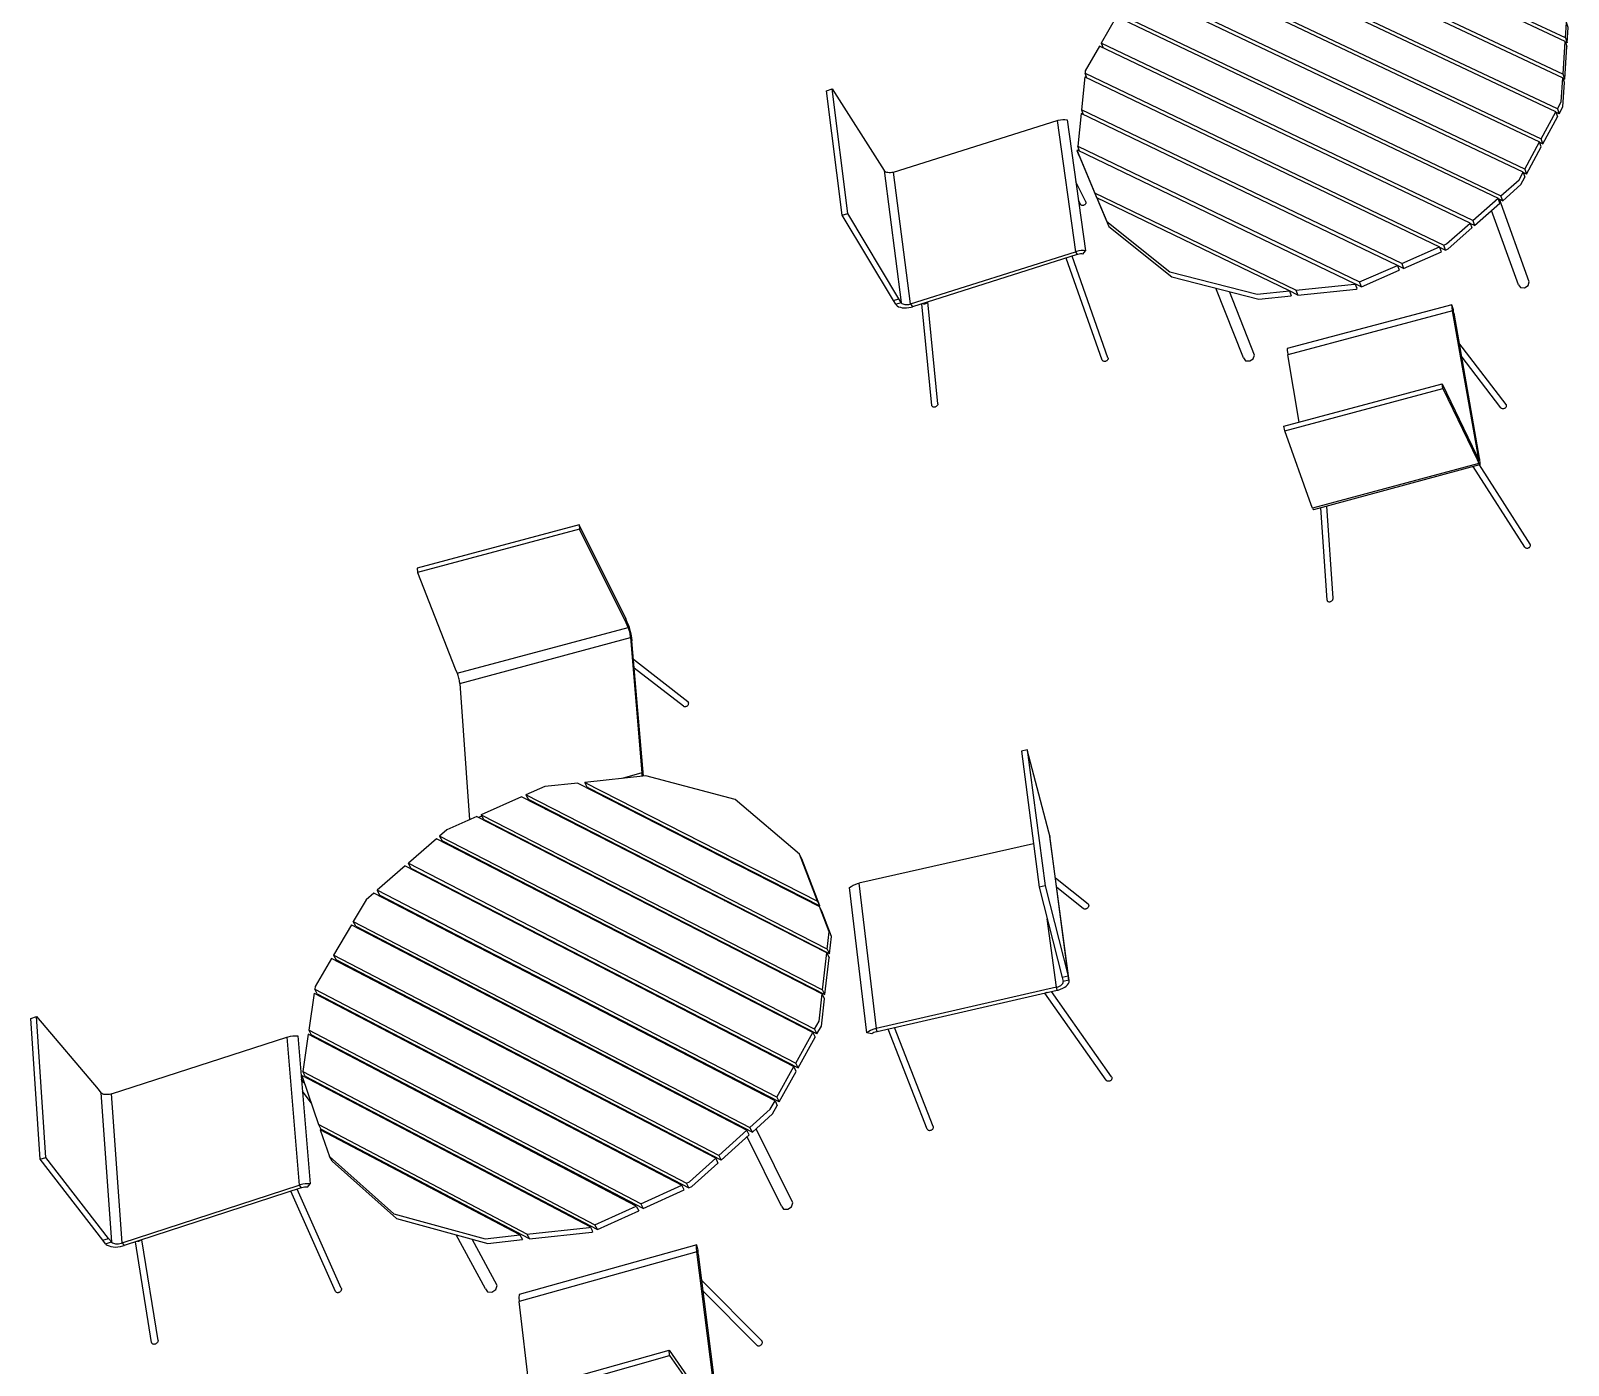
# Model space of a CAD drawing. Header units: millimetres. Extents: x 14050 to 24936, y -11631 to -4577.
# Drawn here: x 15754 to 17100, y -10754 to -9586 of the extents above; entities that cross this region are included whole.
import ezdxf

# ---------------------------------------------------------------- set-up
doc = ezdxf.new("R2010")
doc.units = ezdxf.units.MM
doc.header["$MEASUREMENT"] = 0
doc.layers.add('NewA-Ee_40_20-M_GeneralFFAndEInternalMovable', color=7, linetype='Continuous')

# ---------------------------------------------------------------- blocks, each defined once
blk = doc.blocks.new('Section Elem_165_1', base_point=(19801.1, -7873.2))
at = {"layer": 'NewA-Ee_40_20-M_GeneralFFAndEInternalMovable', "linetype": 'Continuous'}
for p, q in [((16941, -9457.7), (16890.8, -9462.7)), ((17015.5, -9476.1), (16941, -9457.7)), ((16858.1, -9466), (16842.9, -9472.4)), ((16885.2, -9463.3), (16858.1, -9466)), ((16885.2, -9463.3), (17089.1, -9559)), ((16890.8, -9462.7), (17087.2, -9554.8)), ((16892.2, -9466.6), (16890.8, -9462.7)), ((16839.3, -9474), (16806.8, -9487.8)), ((17096.9, -9595.2), (16839.3, -9474)), ((17097.1, -9592), (16842.9, -9472.4)), ((16842.9, -9472.4), (16844.3, -9476.4)), ((17070.6, -9518.4), (17015.5, -9476.1)), ((16803.2, -9489.4), (16779, -9499.6)), ((16803.2, -9489.4), (17094.7, -9626.9)), ((16806.8, -9487.8), (17095, -9623.7)), ((16808.3, -9491.8), (16806.8, -9487.8)), ((16770.9, -9506.6), (16748.7, -9525.5)), ((17088.6, -9656.8), (16770.9, -9506.6)), ((16779, -9499.6), (16773.3, -9504.5)), ((17090, -9654.2), (16773.3, -9504.5)), ((16773.3, -9504.5), (16774.8, -9508.5)), ((16748.7, -9525.5), (17075.8, -9680.5)), ((16750.3, -9529.5), (16748.7, -9525.5)), ((17087.2, -9554.8), (17070.6, -9518.4)), ((16746.3, -9527.6), (16724.1, -9546.5)), ((16746.3, -9527.6), (17074.4, -9683.1)), ((16721.6, -9548.7), (16715.4, -9553.9)), ((17060.1, -9709.6), (16721.6, -9548.7)), ((17061.5, -9706.9), (16724.1, -9546.5)), ((16724.1, -9546.5), (16725.6, -9550.6)), ((16715.4, -9553.9), (16705.8, -9570.7)), ((17088.5, -9558.7), (17087.2, -9554.8)), ((17098, -9578.7), (17089.1, -9559)), ((16704.3, -9573.3), (16690.9, -9596.7)), ((16704.3, -9573.3), (17038.2, -9732.4)), ((16705.8, -9570.7), (17040.6, -9730.3)), ((16707.4, -9574.8), (16705.8, -9570.7)), ((17097.1, -9592), (17098, -9578.7)), ((17099.5, -9583), (17098, -9578.7)), ((17097.1, -9592), (17098.6, -9596.4)), ((17098.6, -9596.4), (17099.5, -9583)), ((16689.4, -9599.3), (16676.9, -9621)), ((17013.6, -9754.2), (16689.4, -9599.3)), ((17016, -9752), (16690.9, -9596.7)), ((16690.9, -9596.7), (16692.5, -9600.8)), ((17095, -9623.7), (17096.9, -9595.2)), ((17096.5, -9628.1), (17098.4, -9599.6)), ((17096.9, -9595.2), (17098.4, -9599.6)), ((17098.6, -9596.4), (17097.1, -9595.7)), ((16676.4, -9626.3), (16673.5, -9655)), ((16676.4, -9626.3), (16986.9, -9775.1)), ((16676.9, -9621), (16676.7, -9623.1)), ((16676.7, -9623.1), (16990.6, -9773.4)), ((16678.4, -9627.3), (16676.7, -9623.1)), ((17093.3, -9648.1), (17094.7, -9626.9)), ((17096.3, -9631.2), (17094.7, -9626.9)), ((17094.8, -9652.4), (17096.3, -9631.2)), ((17094.9, -9627.3), (17096.5, -9628.1)), ((17096.5, -9628.1), (17095, -9623.7)), ((16673.2, -9658.2), (16670.3, -9686.9)), ((16950.1, -9791.2), (16673.2, -9658.2)), ((16953.8, -9789.5), (16673.5, -9655)), ((16673.5, -9655), (16675.2, -9659.1)), ((17075.8, -9680.5), (17088.6, -9656.8)), ((17088.6, -9656.8), (17090.1, -9661.2)), ((17091.5, -9658.6), (17088.7, -9657.2)), ((17090, -9654.2), (17093.3, -9648.1)), ((17090, -9654.2), (17091.5, -9658.6)), ((17091.5, -9658.6), (17094.8, -9652.4)), ((17077.3, -9684.9), (17090.1, -9661.2)), ((16670.3, -9686.9), (16916.9, -9805.7)), ((16672, -9691.1), (16670.3, -9686.9)), ((17061.5, -9706.9), (17074.4, -9683.1)), ((17075.9, -9687.5), (17074.4, -9683.1)), ((17074.5, -9683.5), (17077.3, -9684.9)), ((17077.3, -9684.9), (17075.8, -9680.5)), ((16669.9, -9690.2), (16913.2, -9807.3)), ((16669.9, -9690.2), (16669.9, -9690.9)), ((16669.9, -9690.9), (16685.3, -9727.9)), ((16671.6, -9695.2), (16669.9, -9690.9)), ((16671.6, -9695.2), (16687.1, -9732.3)), ((17063.1, -9711.3), (17075.9, -9687.5)), ((17056.5, -9716.2), (17060.1, -9709.6)), ((17058.1, -9720.5), (17061.7, -9713.9)), ((17060.1, -9709.6), (17061.7, -9713.9)), ((17063.1, -9711.3), (17060.2, -9709.9)), ((17061.5, -9706.9), (17063.1, -9711.3)), ((17040.6, -9730.3), (17056.5, -9716.2)), ((17042.2, -9734.6), (17058.1, -9720.5)), ((16861.3, -9812.9), (16685.3, -9727.9)), ((16685.3, -9727.9), (16687.1, -9732.3)), ((16855.5, -9813.5), (16687.1, -9732.2)), ((16687.1, -9732.2), (16695.7, -9752.8)), ((16687.1, -9732.2), (16688.9, -9736.5)), ((16687.2, -9732.3), (16687.1, -9732.3)), ((16688.9, -9736.5), (16697.5, -9757.2)), ((17016, -9752), (17038.2, -9732.4)), ((17017.6, -9756.3), (17039.7, -9736.8)), ((17039.7, -9736.8), (17038.2, -9732.4)), ((17038.3, -9732.8), (17042.2, -9734.6)), ((17065.3, -9805.7), (17039.3, -9733.2)), ((17042.2, -9734.6), (17040.6, -9730.3)), ((16695.7, -9752.8), (16751, -9797)), ((16993, -9772.4), (17013.6, -9754.2)), ((17013.6, -9754.2), (17015.1, -9758.5)), ((17016, -9752), (17017.6, -9756.3)), ((17055.9, -9808.2), (17032.5, -9743.2)), ((16697.5, -9757.2), (16752.7, -9801.4)), ((16994.6, -9776.7), (17015.1, -9758.5)), ((17017.6, -9756.3), (17013.7, -9754.5)), ((16953.8, -9789.5), (16986.9, -9775.1)), ((16955.4, -9793.9), (16988.5, -9779.4)), ((16988.5, -9779.4), (16986.9, -9775.1)), ((16987, -9775.3), (16992.2, -9777.8)), ((16990.6, -9773.4), (16993, -9772.4)), ((16992.2, -9777.8), (16990.6, -9773.4)), ((16992.2, -9777.8), (16994.6, -9776.7)), ((16916.9, -9805.7), (16950.1, -9791.2)), ((16950.1, -9791.2), (16951.7, -9795.5)), ((16955.4, -9793.9), (16950.2, -9791.4)), ((16953.8, -9789.5), (16955.4, -9793.9)), ((16751, -9797), (16827.2, -9816.4)), ((16752.7, -9801.4), (16828.9, -9820.7)), ((16861.3, -9812.9), (16912.4, -9807.7)), ((16912.4, -9807.7), (16913.2, -9807.3)), ((16914.9, -9811.6), (16913.2, -9807.3)), ((16913.3, -9807.5), (16918.6, -9810)), ((16918.6, -9810), (16916.9, -9805.7)), ((16918.6, -9810), (16951.7, -9795.5)), ((17064.4, -9808.8), (17065.3, -9805.7)), ((16815.4, -9872.3), (16791.3, -9811.2)), ((16824.9, -9869.8), (16803, -9814.1)), ((16827.2, -9816.4), (16855.5, -9813.5)), ((16828.9, -9820.7), (16857.2, -9817.8)), ((16855.5, -9813.5), (16857.2, -9817.8)), ((16863, -9817.2), (16855.6, -9813.6)), ((16861.3, -9812.9), (16863, -9817.2)), ((16863, -9817.2), (16914, -9812)), ((16914, -9812), (16914.9, -9811.6)), ((17055.9, -9808.2), (17057.7, -9810.5)), ((17057.7, -9810.5), (17061.2, -9810.8)), ((17061.2, -9810.8), (17064.4, -9808.8)), ((16815.4, -9872.3), (16817.2, -9874.7)), ((16817.2, -9874.7), (16820.8, -9874.9)), ((16820.8, -9874.9), (16823.9, -9872.9)), ((16823.9, -9872.9), (16824.9, -9869.8))]:
    blk.add_line(p, q, dxfattribs=at)
blk = doc.blocks.new('Section Elem_168_1', base_point=(19801.1, -7873.2))
at = {"layer": 'NewA-Ee_40_20-M_GeneralFFAndEInternalMovable', "linetype": 'Continuous'}
for p, q in [((16292.5, -10238.1), (16238.9, -10243.8)), ((16370.6, -10258.8), (16292.5, -10238.1)), ((16204.1, -10247.4), (16187.5, -10254.7)), ((16232.9, -10244.4), (16204.1, -10247.4)), ((16232.9, -10244.4), (16444.3, -10352.4)), ((16238.9, -10243.8), (16442.5, -10347.7)), ((16241, -10248), (16238.9, -10243.8)), ((16241, -10248), (16444.5, -10351.9)), ((16183.6, -10256.5), (16148.3, -10272.1)), ((16450.7, -10393.2), (16183.6, -10256.5)), ((16451.1, -10389.7), (16187.5, -10254.7)), ((16187.5, -10254.7), (16189.6, -10258.9)), ((16453.1, -10393.9), (16189.6, -10258.9)), ((16426.9, -10306.6), (16370.6, -10258.8)), ((16144.4, -10273.8), (16118.2, -10285.4)), ((16144.4, -10273.8), (16446.6, -10429)), ((16148.3, -10272.1), (16447, -10425.4)), ((16150.5, -10276.3), (16148.3, -10272.1)), ((16150.5, -10276.3), (16449, -10429.6)), ((16118.2, -10285.4), (16111.8, -10290.9)), ((16440.1, -10459.9), (16111.8, -10290.9)), ((16111.8, -10290.9), (16114, -10295.1)), ((16109.1, -10293.3), (16084.6, -10314.6)), ((16438.5, -10462.9), (16109.1, -10293.3)), ((16442.1, -10464.1), (16114, -10295.1)), ((16339, -10297.9), (16338.8, -10298.5)), ((16345.2, -10301.8), (16345.8, -10301.4)), ((16352.6, -10305.5), (16352.3, -10304.8)), ((16081.8, -10316.9), (16057.2, -10338.3)), ((16081.8, -10316.9), (16422, -10492.6)), ((16084.6, -10314.6), (16423.6, -10489.6)), ((16086.7, -10318.8), (16084.6, -10314.6)), ((16086.7, -10318.8), (16425.6, -10493.8)), ((16442.5, -10347.7), (16426.9, -10306.6)), ((16428.8, -10310.8), (16426.9, -10306.6)), ((16444.5, -10351.9), (16428.8, -10310.8)), ((16054.4, -10340.7), (16047.6, -10346.7)), ((16405.4, -10522.5), (16054.4, -10340.7)), ((16407, -10519.5), (16057.2, -10338.3)), ((16057.2, -10338.3), (16059.4, -10342.5)), ((16409.1, -10523.6), (16059.4, -10342.5)), ((16341.9, -10336.9), (16341.4, -10337.3)), ((16345, -10338.5), (16344.5, -10338.9)), ((16047.6, -10346.7), (16036.4, -10365.7)), ((16361.6, -10347.7), (16361.2, -10346.8)), ((16376.8, -10355.4), (16376.4, -10354.6)), ((16444.5, -10351.9), (16442.5, -10347.7)), ((16452.8, -10374.6), (16444.3, -10352.4)), ((16446.3, -10356.5), (16444.3, -10352.4)), ((16454.7, -10378.8), (16446.3, -10356.5)), ((16034.7, -10368.6), (16019.1, -10395)), ((16034.7, -10368.6), (16380.8, -10548.3)), ((16036.4, -10365.7), (16383.5, -10545.9)), ((16038.6, -10369.8), (16036.4, -10365.7)), ((16038.6, -10369.8), (16385.6, -10550)), ((16314.7, -10360.6), (16314.2, -10361)), ((16317.8, -10362.2), (16317.3, -10362.6)), ((16287.4, -10384.4), (16287, -10384.8)), ((16290.6, -10386), (16290.1, -10386.5)), ((16451.1, -10389.7), (16452.8, -10374.6)), ((16453.1, -10393.9), (16454.7, -10378.8)), ((16017.4, -10397.9), (16002.9, -10422.4)), ((16353.5, -10572.9), (16017.4, -10397.9)), ((16356.2, -10570.5), (16019.1, -10395)), ((16019.1, -10395), (16021.4, -10399.1)), ((16358.3, -10574.6), (16021.4, -10399.1)), ((16095.2, -10400), (16094.7, -10398.9)), ((16386, -10397.9), (16385.6, -10397)), ((16447, -10425.4), (16450.7, -10393.2)), ((16449, -10429.6), (16452.7, -10397.4)), ((16450.7, -10393.2), (16452.7, -10397.4)), ((16451.1, -10389.7), (16453.1, -10393.9)), ((16111.2, -10408.4), (16110.7, -10407.3)), ((16260.1, -10408.3), (16259.6, -10408.7)), ((16263.2, -10409.9), (16262.7, -10410.4)), ((16392.8, -10401.4), (16393.3, -10401)), ((16002.9, -10422.4), (16002.6, -10424.8)), ((16002.6, -10424.8), (16327.9, -10594.7)), ((16004.8, -10429), (16002.6, -10424.8)), ((16449, -10429.6), (16447, -10425.4)), ((16002.1, -10428.4), (15997.4, -10460.8)), ((16002.1, -10428.4), (16324, -10596.5)), ((16004.8, -10429), (16330, -10598.8)), ((16232.7, -10432.3), (16232.1, -10432.7)), ((16235.8, -10433.9), (16235.2, -10434.4)), ((16444, -10453), (16446.6, -10429)), ((16446, -10457.2), (16448.6, -10433.2)), ((16448.6, -10433.2), (16446.6, -10429)), ((16123.2, -10453), (16122.5, -10451.8)), ((16440.1, -10459.9), (16444, -10453)), ((15996.9, -10464.4), (15992.1, -10496.9)), ((16283.9, -10614.8), (15996.9, -10464.4)), ((16287.9, -10612.9), (15997.4, -10460.8)), ((15997.4, -10460.8), (15999.6, -10464.9)), ((16290.1, -10617), (15999.6, -10464.9)), ((16139, -10461.3), (16138.4, -10460.1)), ((16211.4, -10460.4), (16211.8, -10459.8)), ((16214.3, -10461.9), (16214.7, -10461.3)), ((16423.6, -10489.6), (16438.5, -10462.9)), ((16425.6, -10493.8), (16440.5, -10467)), ((16438.5, -10462.9), (16440.5, -10467)), ((16440.1, -10459.9), (16442.1, -10464.1)), ((16442.1, -10464.1), (16446, -10457.2)), ((16193.6, -10489.7), (16194, -10489)), ((16196.5, -10491.2), (16196.9, -10490.6)), ((16407, -10519.5), (16422, -10492.6)), ((16424, -10496.8), (16422, -10492.6)), ((16425.6, -10493.8), (16423.6, -10489.6)), ((15991.6, -10500.5), (15991.5, -10501.4)), ((15991.5, -10501.4), (16005.9, -10543.3)), ((15991.6, -10500.5), (16243.8, -10633)), ((15992.1, -10496.9), (16247.8, -10631.2)), ((15994.4, -10501.1), (15992.1, -10496.9)), ((15994.4, -10501.1), (16250, -10635.3)), ((16409.1, -10523.6), (16424, -10496.8)), ((16175.8, -10519.1), (16176.2, -10518.5)), ((16178.7, -10520.6), (16179.1, -10520)), ((16407, -10519.5), (16409.1, -10523.6)), ((16383.5, -10545.9), (16401.2, -10530)), ((16385.6, -10550), (16403.2, -10534.1)), ((16401.2, -10530), (16405.4, -10522.5)), ((16403.2, -10534.1), (16407.4, -10526.6)), ((16405.4, -10522.5), (16407.4, -10526.6)), ((16188.3, -10639.4), (16005.9, -10543.3)), ((16005.9, -10543.3), (16008.1, -10547.4)), ((16182.1, -10640), (16007.5, -10548.1)), ((16007.5, -10548.1), (16015.5, -10571.4)), ((16190.5, -10643.5), (16008.1, -10547.4)), ((16157.8, -10548.7), (16158.2, -10548)), ((16377, -10546.4), (16376.4, -10545.3)), ((16385.6, -10550), (16383.5, -10545.9)), ((16421.1, -10611.9), (16388.9, -10547)), ((16160.7, -10550.2), (16161.1, -10549.5)), ((16356.2, -10570.5), (16380.8, -10548.3)), ((16358.3, -10574.6), (16382.8, -10552.5)), ((16382.8, -10552.5), (16380.8, -10548.3)), ((16411, -10614.7), (16380.9, -10554.2)), ((16015.5, -10571.4), (16071.8, -10621.4)), ((16017.8, -10575.5), (16015.5, -10571.4)), ((16330.6, -10593.5), (16353.5, -10572.9)), ((16353.5, -10572.9), (16355.5, -10577.1)), ((16356.2, -10570.5), (16358.3, -10574.6)), ((16017.8, -10575.5), (16074.1, -10625.5)), ((16139.8, -10578.4), (16140.2, -10577.7)), ((16142.7, -10579.9), (16143.1, -10579.2)), ((16332.7, -10597.6), (16355.5, -10577.1)), ((16104.5, -10599.2), (16103.7, -10597.8)), ((16287.9, -10612.9), (16324, -10596.5)), ((16290.1, -10617), (16326, -10600.6)), ((16326, -10600.6), (16324, -10596.5)), ((16327.9, -10594.7), (16330.6, -10593.5)), ((16330, -10598.8), (16327.9, -10594.7)), ((16330, -10598.8), (16332.7, -10597.6)), ((16121.2, -10607.9), (16120.4, -10606.5)), ((16121.7, -10608.2), (16122.2, -10607.5)), ((16124.6, -10609.8), (16125.1, -10609)), ((16247.8, -10631.2), (16283.9, -10614.8)), ((16283.9, -10614.8), (16286.1, -10618.9)), ((16287.9, -10612.9), (16290.1, -10617)), ((16411, -10614.7), (16412.8, -10617.4)), ((16416.5, -10617.6), (16419.9, -10615.4)), ((16419.9, -10615.4), (16421.1, -10611.9)), ((16071.8, -10621.4), (16151.8, -10643.3)), ((16074.1, -10625.5), (16154, -10647.4)), ((16250, -10635.3), (16286.1, -10618.9)), ((16412.8, -10617.4), (16416.5, -10617.6)), ((16152.1, -10687.1), (16126.5, -10639.9)), ((16151.8, -10643.3), (16182.1, -10640)), ((16182.1, -10640), (16184.3, -10644.1)), ((16188.3, -10639.4), (16242.9, -10633.5)), ((16188.3, -10639.4), (16190.5, -10643.5)), ((16190.5, -10643.5), (16245, -10637.6)), ((16242.9, -10633.5), (16243.8, -10633)), ((16246, -10637.1), (16243.8, -10633)), ((16245, -10637.6), (16246, -10637.1)), ((16250, -10635.3), (16247.8, -10631.2)), ((16162.3, -10684.2), (16140.4, -10643.7)), ((16154, -10647.4), (16184.3, -10644.1)), ((16152.1, -10687.1), (16153.9, -10689.7)), ((16153.9, -10689.7), (16157.6, -10690)), ((16157.6, -10690), (16161.1, -10687.7)), ((16161.1, -10687.7), (16162.3, -10684.2))]:
    blk.add_line(p, q, dxfattribs=at)
blk = doc.blocks.new('Section Elem_172_1', base_point=(19801.1, -7873.2))
at = {"layer": 'NewA-Ee_40_20-M_GeneralFFAndEInternalMovable', "linetype": 'Continuous'}
for p, q in [((16450.6, -9638.3), (16455.3, -9636.8)), ((16464.2, -9747.3), (16450.6, -9638.3)), ((16469, -9745.8), (16455.3, -9636.8)), ((16455.3, -9636.8), (16498.9, -9705)), ((16509.2, -9709.6), (16652.3, -9664.5)), ((16652.3, -9664.5), (16653.2, -9664.2)), ((16652.3, -9664.5), (16668.4, -9779.3)), ((16653.2, -9664.2), (16655.2, -9663.8)), ((16655.2, -9663.8), (16657.2, -9663.5)), ((16657.2, -9663.5), (16659.1, -9663.5)), ((16659.1, -9663.5), (16661, -9663.7)), ((16661, -9663.7), (16677.2, -9778.5)), ((16498.9, -9705), (16501, -9708.3)), ((16501.2, -9708.5), (16501, -9708.3)), ((16501, -9708.3), (16515.8, -9823.8)), ((16501.7, -9709), (16501.2, -9708.5)), ((16502.4, -9709.5), (16501.7, -9709)), ((16503.3, -9709.8), (16502.4, -9709.5)), ((16504.2, -9710), (16503.3, -9709.8)), ((16505.3, -9710.1), (16504.2, -9710)), ((16506.4, -9710.1), (16505.3, -9710.1)), ((16507.6, -9710), (16506.4, -9710.1)), ((16508.7, -9709.8), (16507.6, -9710)), ((16509.2, -9709.6), (16508.7, -9709.8)), ((16524.1, -9825), (16509.2, -9709.6)), ((16677.4, -9735.6), (16668.6, -9718)), ((16672.6, -9737.6), (16670.9, -9734.3)), ((16672.7, -9737.9), (16672.6, -9737.6)), ((16673, -9738.2), (16672.7, -9737.9)), ((16673.3, -9738.4), (16673, -9738.2)), ((16673.6, -9738.6), (16673.3, -9738.4)), ((16674, -9738.7), (16673.6, -9738.6)), ((16674.4, -9738.8), (16674, -9738.7)), ((16674.9, -9738.8), (16674.4, -9738.8)), ((16675.3, -9738.7), (16674.9, -9738.8)), ((16675.7, -9738.5), (16675.3, -9738.7)), ((16676.1, -9738.3), (16675.7, -9738.5)), ((16676.5, -9738.1), (16676.1, -9738.3)), ((16676.8, -9737.8), (16676.5, -9738.1)), ((16677.1, -9737.4), (16676.8, -9737.8)), ((16677.3, -9737.1), (16677.1, -9737.4)), ((16677.5, -9736.7), (16677.3, -9737.1)), ((16677.4, -9735.6), (16677.5, -9736)), ((16677.5, -9736), (16677.5, -9736.3)), ((16677.5, -9736.3), (16677.5, -9736.7)), ((16464.2, -9747.3), (16469, -9745.8)), ((16509, -9822), (16464.2, -9747.3)), ((16513.7, -9820.5), (16469, -9745.8)), ((16524.1, -9825), (16668.4, -9779.3)), ((16669.3, -9779), (16668.4, -9779.3)), ((16668.4, -9779.3), (16669.9, -9781.8)), ((16671.3, -9778.6), (16669.3, -9779)), ((16673.3, -9778.3), (16671.3, -9778.6)), ((16672.7, -9781.2), (16671.5, -9781.3)), ((16673.8, -9781.2), (16672.7, -9781.2)), ((16675.3, -9778.3), (16673.3, -9778.3)), ((16674.9, -9781.3), (16673.8, -9781.2)), ((16674.9, -9781.3), (16677.2, -9778.5)), ((16677.2, -9778.5), (16675.3, -9778.3)), ((16669.9, -9781.8), (16525.6, -9827.5)), ((16691.8, -9874.2), (16660.2, -9784.8)), ((16696.7, -9872.2), (16665.3, -9783.2)), ((16670.4, -9781.6), (16669.9, -9781.8)), ((16671.5, -9781.3), (16670.4, -9781.6)), ((16509, -9822), (16513.7, -9820.5)), ((16515.8, -9823.8), (16513.7, -9820.5)), ((16511, -9825.3), (16509, -9822)), ((16511, -9825.3), (16515.8, -9823.8)), ((16511, -9825.3), (16511.4, -9825.8)), ((16511.4, -9825.8), (16512.3, -9826.6)), ((16512.3, -9826.6), (16513.5, -9827.4)), ((16513.5, -9827.4), (16515.1, -9827.9)), ((16515.1, -9827.9), (16516.8, -9828.3)), ((16515.8, -9823.8), (16515.9, -9824)), ((16515.9, -9824), (16516.5, -9824.6)), ((16516.5, -9824.6), (16517.2, -9825)), ((16516.8, -9828.3), (16518.6, -9828.5)), ((16517.2, -9825), (16518, -9825.3)), ((16518, -9825.3), (16519, -9825.5)), ((16518.6, -9828.5), (16520.6, -9828.5)), ((16519, -9825.5), (16520.1, -9825.6)), ((16520.1, -9825.6), (16521.2, -9825.6)), ((16520.6, -9828.5), (16522.6, -9828.2)), ((16521.2, -9825.6), (16522.4, -9825.5)), ((16522.4, -9825.5), (16523.5, -9825.2)), ((16522.6, -9828.2), (16524.6, -9827.8)), ((16523.5, -9825.2), (16524.1, -9825)), ((16524.1, -9825), (16525.6, -9827.5)), ((16524.6, -9827.8), (16525.6, -9827.5)), ((16542.6, -9914), (16533.9, -9824.9)), ((16534.8, -9824.6), (16534.9, -9824.6)), ((16534.9, -9824.6), (16535.3, -9824.8)), ((16535.3, -9824.8), (16535.7, -9824.8)), ((16535.7, -9824.8), (16536.1, -9824.8)), ((16536.1, -9824.8), (16536.6, -9824.8)), ((16536.6, -9824.8), (16537.1, -9824.7)), ((16537.1, -9824.7), (16537.5, -9824.5)), ((16537.5, -9824.5), (16537.9, -9824.3)), ((16537.9, -9824.3), (16538.2, -9824.1)), ((16538.2, -9824.1), (16538.5, -9823.8)), ((16538.5, -9823.8), (16538.8, -9823.5)), ((16538.8, -9823.5), (16538.9, -9823.3)), ((16547.8, -9912.4), (16539.1, -9823.2)), ((16692, -9874.6), (16691.8, -9874.2)), ((16692.2, -9874.8), (16692, -9874.6)), ((16692.5, -9875.1), (16692.2, -9874.8)), ((16692.9, -9875.2), (16692.5, -9875.1)), ((16693.3, -9875.4), (16692.9, -9875.2)), ((16693.7, -9875.4), (16693.3, -9875.4)), ((16694.1, -9875.4), (16693.7, -9875.4)), ((16694.6, -9875.3), (16694.1, -9875.4)), ((16695, -9875.1), (16694.6, -9875.3)), ((16695.4, -9874.9), (16695, -9875.1)), ((16695.8, -9874.7), (16695.4, -9874.9)), ((16696.2, -9874.4), (16695.8, -9874.7)), ((16696.4, -9874), (16696.2, -9874.4)), ((16696.6, -9873.7), (16696.4, -9874)), ((16696.8, -9873.3), (16696.6, -9873.7)), ((16696.7, -9872.2), (16696.8, -9872.5)), ((16696.8, -9872.5), (16696.8, -9872.9)), ((16696.8, -9872.9), (16696.8, -9873.3)), ((16542.7, -9914.3), (16542.6, -9914)), ((16542.9, -9914.6), (16542.7, -9914.3)), ((16543.1, -9914.9), (16542.9, -9914.6)), ((16543.4, -9915.1), (16543.1, -9914.9)), ((16543.8, -9915.3), (16543.4, -9915.1)), ((16544.2, -9915.4), (16543.8, -9915.3)), ((16544.6, -9915.4), (16544.2, -9915.4)), ((16545, -9915.4), (16544.6, -9915.4)), ((16545.5, -9915.3), (16545, -9915.4)), ((16545.9, -9915.1), (16545.5, -9915.3)), ((16546.4, -9914.9), (16545.9, -9915.1)), ((16546.8, -9914.6), (16546.4, -9914.9)), ((16547.1, -9914.3), (16546.8, -9914.6)), ((16547.4, -9914), (16547.1, -9914.3)), ((16547.6, -9913.6), (16547.4, -9914)), ((16547.8, -9913.2), (16547.6, -9913.6)), ((16547.8, -9912.4), (16547.8, -9912.8)), ((16547.8, -9912.8), (16547.8, -9913.2))]:
    blk.add_line(p, q, dxfattribs=at)
blk = doc.blocks.new('Section Elem_173_1', base_point=(19801.1, -7873.2))
at = {"layer": 'NewA-Ee_40_20-M_GeneralFFAndEInternalMovable', "linetype": 'Continuous'}
for p, q in [((16997.8, -9825.7), (16853.7, -9864.1)), ((16998.4, -9830.9), (16854.2, -9869.4)), ((16997.8, -9826.3), (16997.8, -9825.7)), ((16999, -9830.1), (16997.8, -9825.7)), ((16997.9, -9827.3), (16997.8, -9826.3)), ((16998, -9828.6), (16997.9, -9827.3)), ((16998.3, -9830.1), (16998, -9828.6)), ((16998.4, -9830.9), (16998.3, -9830.1)), ((17020.8, -9957.8), (16998.4, -9830.9)), ((16998.4, -9830.9), (16999.3, -9833.2)), ((16999, -9830.5), (16999, -9830.1)), ((16999, -9831.1), (16999, -9830.5)), ((16999.1, -9831.8), (16999, -9831.1)), ((16999.2, -9832.7), (16999.1, -9831.8)), ((16999.3, -9833.2), (16999.2, -9832.7)), ((16999.3, -9833.2), (17021.7, -9960)), ((17045.3, -9913.1), (17003.9, -9859)), ((16853.7, -9864.1), (16853.7, -9864.8)), ((16853.7, -9864.8), (16853.7, -9865.8)), ((16853.7, -9865.8), (16853.9, -9867.1)), ((16853.9, -9867.1), (16854.1, -9868.6)), ((16854.1, -9868.6), (16854.2, -9869.4)), ((16864, -9928.4), (16854.2, -9869.4)), ((16854.2, -9869.5), (16854.2, -9869.4)), ((17040.7, -9915.8), (17005.9, -9870.4)), ((16850.8, -9931.9), (16989.1, -9894.9)), ((16851.5, -9936.1), (16989.8, -9899.1)), ((16989.1, -9894.9), (17019.4, -9957.5)), ((16989.8, -9899.1), (16989.1, -9894.9)), ((16989.8, -9899.1), (17020.1, -9961.7)), ((17040.7, -9915.8), (17040.9, -9916.1)), ((17044.5, -9915.9), (17044.9, -9915.6)), ((17044.9, -9915.6), (17045.2, -9915.2)), ((17045.2, -9915.2), (17045.4, -9914.9)), ((17045.4, -9913.4), (17045.3, -9913.1)), ((17045.5, -9913.7), (17045.4, -9913.4)), ((17045.4, -9914.9), (17045.5, -9914.5)), ((17045.6, -9914.1), (17045.5, -9913.7)), ((17045.5, -9914.5), (17045.6, -9914.1)), ((17040.9, -9916.1), (17041.2, -9916.3)), ((17041.2, -9916.3), (17041.6, -9916.4)), ((17041.6, -9916.4), (17042, -9916.6)), ((17042, -9916.6), (17042.4, -9916.6)), ((17042.4, -9916.6), (17042.9, -9916.6)), ((17042.9, -9916.6), (17043.3, -9916.5)), ((17043.3, -9916.5), (17043.8, -9916.3)), ((17043.8, -9916.3), (17044.2, -9916.1)), ((17044.2, -9916.1), (17044.5, -9915.9)), ((16851.5, -9936.1), (16850.8, -9931.9)), ((16874.5, -10000.9), (16851.5, -9936.1)), ((17021.3, -9964.6), (16875.8, -10003.8)), ((17022, -9965.9), (16876.6, -10005.1)), ((17061.6, -10038), (17016.4, -9967.4)), ((17019.4, -9957.5), (17020.6, -9960.4)), ((17020.1, -9961.7), (17019.4, -9957.5)), ((17019.6, -9958.1), (17020.8, -9957.8)), ((17020.1, -9961.7), (17021.3, -9964.6)), ((17020.7, -9960.7), (17020.6, -9960.4)), ((17021.3, -9964.6), (17020.6, -9960.4)), ((17020.8, -9961), (17020.7, -9960.7)), ((17020.8, -9957.8), (17020.9, -9958.3)), ((17020.8, -9957.8), (17021.7, -9960)), ((17021, -9961.2), (17020.8, -9961)), ((17020.9, -9958.3), (17021, -9959.1)), ((17021, -9959.1), (17021.1, -9959.9)), ((17021.1, -9961.1), (17021, -9961.2)), ((17021.1, -9959.9), (17021.1, -9960.5)), ((17021.1, -9960.5), (17021.1, -9960.9)), ((17021.1, -9960.9), (17021.1, -9961.1)), ((17021.5, -9965), (17021.3, -9964.6)), ((17021.8, -9965.6), (17021.5, -9965)), ((17021.7, -9960), (17021.8, -9960.8)), ((17021.8, -9960.8), (17022, -9962.4)), ((17022, -9965.9), (17021.8, -9965.6)), ((17066.1, -10035.2), (17021.8, -9965.9)), ((17022, -9962.4), (17022.2, -9963.6)), ((17022.2, -9965.8), (17022, -9965.9)), ((17022.2, -9963.6), (17022.3, -9964.7)), ((17022.3, -9965.4), (17022.2, -9965.8)), ((17022.3, -9964.7), (17022.3, -9965.4)), ((16875.8, -10003.8), (16874.5, -10000.9)), ((16875.8, -10003.8), (16876, -10004.3)), ((16876, -10004.3), (16876.3, -10004.8)), ((16876.3, -10004.8), (16876.6, -10005.1)), ((16888.5, -10084.2), (16883, -10003.4)), ((16893.7, -10082.7), (16888.2, -10002)), ((17066.3, -10035.5), (17066.1, -10035.2)), ((17066.4, -10035.9), (17066.3, -10035.5)), ((17066.3, -10037), (17066.4, -10036.6)), ((17066.5, -10036.3), (17066.4, -10035.9)), ((17066.4, -10036.6), (17066.5, -10036.3)), ((17061.6, -10038), (17061.8, -10038.2)), ((17061.8, -10038.2), (17062.1, -10038.5)), ((17062.1, -10038.5), (17062.5, -10038.6)), ((17062.5, -10038.6), (17062.9, -10038.8)), ((17062.9, -10038.8), (17063.4, -10038.8)), ((17063.4, -10038.8), (17063.8, -10038.8)), ((17063.8, -10038.8), (17064.3, -10038.7)), ((17064.3, -10038.7), (17064.7, -10038.5)), ((17064.7, -10038.5), (17065.1, -10038.3)), ((17065.1, -10038.3), (17065.5, -10038.1)), ((17065.5, -10038.1), (17065.8, -10037.7)), ((17065.8, -10037.7), (17066.1, -10037.4)), ((17066.1, -10037.4), (17066.3, -10037)), ((16888.5, -10084.2), (16888.6, -10084.5)), ((16888.6, -10084.5), (16888.7, -10084.9)), ((16888.7, -10084.9), (16889, -10085.1)), ((16889, -10085.1), (16889.3, -10085.4)), ((16889.3, -10085.4), (16889.6, -10085.6)), ((16889.6, -10085.6), (16890, -10085.7)), ((16890, -10085.7), (16890.4, -10085.7)), ((16890.4, -10085.7), (16890.9, -10085.7)), ((16890.9, -10085.7), (16891.4, -10085.6)), ((16891.4, -10085.6), (16891.8, -10085.5)), ((16891.8, -10085.5), (16892.2, -10085.2)), ((16892.2, -10085.2), (16892.6, -10085)), ((16892.6, -10085), (16893, -10084.7)), ((16893, -10084.7), (16893.3, -10084.3)), ((16893.3, -10084.3), (16893.5, -10083.9)), ((16893.5, -10083.9), (16893.6, -10083.5)), ((16893.6, -10083.5), (16893.7, -10083.1)), ((16893.7, -10083.1), (16893.7, -10082.7))]:
    blk.add_line(p, q, dxfattribs=at)
blk = doc.blocks.new('Section Elem_182_1', base_point=(19801.1, -7873.2))
at = {"layer": 'NewA-Ee_40_20-M_GeneralFFAndEInternalMovable', "linetype": 'Continuous'}
for p, q in [((16233.9, -10018.4), (16092.2, -10056.2)), ((16234.3, -10022.2), (16092.5, -10060)), ((16274.8, -10100.5), (16233.9, -10018.4)), ((16233.9, -10018.4), (16234.3, -10022.2)), ((16275.1, -10104.3), (16234.3, -10022.2)), ((16092.2, -10056.2), (16092.5, -10060)), ((16092.5, -10060), (16125.6, -10144.5)), ((16276.4, -10104.4), (16274.8, -10100.5)), ((16274.8, -10100.5), (16275.1, -10104.3)), ((16127.4, -10148.3), (16276.8, -10108.2)), ((16129.5, -10157.2), (16278.9, -10117.1)), ((16276.8, -10108.2), (16275.1, -10104.3)), ((16276.4, -10104.4), (16276.7, -10105)), ((16276.4, -10104.4), (16276.8, -10108.2)), ((16276.7, -10105), (16277.2, -10106.4)), ((16276.8, -10108.2), (16276.9, -10108.5)), ((16276.9, -10108.5), (16277.2, -10109.3)), ((16277.2, -10106.4), (16277.7, -10108)), ((16277.2, -10109.3), (16277.5, -10110.3)), ((16277.5, -10110.3), (16277.8, -10111.3)), ((16277.7, -10108), (16278.2, -10109.8)), ((16277.8, -10111.3), (16278.1, -10112.4)), ((16278.1, -10112.4), (16278.3, -10113.5)), ((16278.2, -10109.8), (16278.7, -10111.7)), ((16278.3, -10113.5), (16278.5, -10114.6)), ((16278.5, -10114.6), (16278.7, -10115.7)), ((16278.7, -10111.7), (16279.2, -10113.7)), ((16278.7, -10115.7), (16278.8, -10116.7)), ((16278.8, -10116.7), (16278.9, -10117.1)), ((16278.9, -10117.1), (16289, -10235.6)), ((16280.1, -10120), (16278.9, -10117.1)), ((16279.2, -10113.7), (16279.5, -10115.6)), ((16279.5, -10115.6), (16279.8, -10117.5)), ((16279.8, -10117.5), (16280, -10119.2)), ((16280, -10119.2), (16280.1, -10120)), ((16290.3, -10238.4), (16280.1, -10120)), ((16125.6, -10144.5), (16127.4, -10148.3)), ((16329.1, -10173.2), (16281.5, -10136.4)), ((16325.3, -10177.1), (16282.2, -10143.9)), ((16127.5, -10148.6), (16127.4, -10148.3)), ((16127.8, -10149.4), (16127.5, -10148.6)), ((16128.2, -10150.4), (16127.8, -10149.4)), ((16128.4, -10151.4), (16128.2, -10150.4)), ((16128.7, -10152.5), (16128.4, -10151.4)), ((16129, -10153.6), (16128.7, -10152.5)), ((16129.2, -10154.7), (16129, -10153.6)), ((16129.3, -10155.8), (16129.2, -10154.7)), ((16129.5, -10156.8), (16129.3, -10155.8)), ((16129.5, -10157.2), (16129.5, -10156.8)), ((16129.5, -10157.2), (16138.1, -10276.5)), ((16325.3, -10177.1), (16325.6, -10177.3)), ((16325.6, -10177.3), (16326, -10177.4)), ((16326, -10177.4), (16326.4, -10177.5)), ((16326.4, -10177.5), (16326.9, -10177.4)), ((16326.9, -10177.4), (16327.4, -10177.4)), ((16327.4, -10177.4), (16327.8, -10177.2)), ((16327.8, -10177.2), (16328.3, -10177)), ((16328.3, -10177), (16328.7, -10176.7)), ((16328.7, -10176.7), (16329, -10176.4)), ((16329, -10176.4), (16329.3, -10176)), ((16329.4, -10173.4), (16329.1, -10173.2)), ((16329.3, -10176), (16329.6, -10175.6)), ((16329.6, -10173.7), (16329.4, -10173.4)), ((16329.8, -10174.1), (16329.6, -10173.7)), ((16329.6, -10175.6), (16329.8, -10175.2)), ((16329.9, -10174.4), (16329.8, -10174.1)), ((16329.8, -10174.8), (16329.9, -10174.4)), ((16329.8, -10175.2), (16329.8, -10174.8)), ((16289, -10235.6), (16271.7, -10240.3)), ((16289.1, -10236.4), (16289, -10235.6)), ((16290.2, -10238.4), (16289, -10235.6)), ((16289.3, -10238.2), (16289.1, -10236.4)), ((16289.3, -10238.5), (16289.3, -10238.2)), ((16241.9, -10248.4), (16241.1, -10248.6)), ((16194.2, -10261.3), (16193.5, -10261.5)), ((16252.4, -10254.3), (16253.1, -10254.1)), ((16138.5, -10276.4), (16138.1, -10276.5)), ((16138.1, -10276.5), (16138.1, -10276.6)), ((16149.1, -10273.5), (16145.7, -10274.5)), ((16204.7, -10267.3), (16205.5, -10267.1)), ((16156.9, -10280.2), (16157.7, -10280)), ((16328.3, -10293.1), (16327.3, -10292)), ((16155.2, -10317), (16155.1, -10316.2)), ((16161.2, -10320.1), (16161.1, -10319.4))]:
    blk.add_line(p, q, dxfattribs=at)
blk = doc.blocks.new('Section Elem_183_1', base_point=(19801.1, -7873.2))
at = {"layer": 'NewA-Ee_40_20-M_GeneralFFAndEInternalMovable', "linetype": 'Continuous'}
for p, q in [((16626.1, -10215.3), (16621, -10216.5)), ((16621, -10216.5), (16636.7, -10335.6)), ((16644.9, -10287.3), (16626.1, -10215.3)), ((16626.1, -10215.3), (16641.9, -10334.5)), ((16645.8, -10290.7), (16644.9, -10287.3)), ((16645.8, -10290.7), (16646, -10291.3)), ((16662.6, -10417), (16645.8, -10290.7)), ((16662.8, -10417.5), (16646, -10291.3)), ((16631.7, -10297.6), (16478.7, -10332.2)), ((16475.6, -10333.1), (16477.6, -10332.5)), ((16477.6, -10332.5), (16478.7, -10332.2)), ((16478.7, -10332.2), (16494, -10459.4)), ((16679.4, -10350.5), (16650.8, -10327.8)), ((16470.7, -10335.9), (16472.1, -10334.9)), ((16485.9, -10463.1), (16470.7, -10335.9)), ((16472.1, -10334.9), (16473.8, -10333.9)), ((16473.8, -10333.9), (16475.6, -10333.1)), ((16641.9, -10334.5), (16636.7, -10335.6)), ((16636.7, -10335.6), (16656.6, -10414.7)), ((16641.9, -10334.5), (16661.8, -10413.6)), ((16675.1, -10354.2), (16651.9, -10335.8)), ((16675.4, -10354.4), (16675.1, -10354.2)), ((16675.7, -10354.6), (16675.4, -10354.4)), ((16676.1, -10354.7), (16675.7, -10354.6)), ((16676.6, -10354.7), (16676.1, -10354.7)), ((16677, -10354.7), (16676.6, -10354.7)), ((16677.5, -10354.6), (16677, -10354.7)), ((16678, -10354.4), (16677.5, -10354.6)), ((16678.4, -10354.2), (16678, -10354.4)), ((16678.8, -10353.9), (16678.4, -10354.2)), ((16679.2, -10353.5), (16678.8, -10353.9)), ((16679.4, -10353.2), (16679.2, -10353.5)), ((16679.4, -10350.5), (16679.6, -10350.8)), ((16679.7, -10352.8), (16679.4, -10353.2)), ((16679.6, -10350.8), (16679.8, -10351.2)), ((16679.8, -10352.4), (16679.7, -10352.8)), ((16679.8, -10351.2), (16679.9, -10351.5)), ((16679.9, -10351.9), (16679.8, -10352.4)), ((16679.9, -10351.5), (16679.9, -10351.9)), ((16651.6, -10423.2), (16643.7, -10363.2)), ((16661.8, -10413.6), (16656.6, -10414.7)), ((16661.8, -10413.6), (16662.6, -10417)), ((16651.6, -10423.2), (16494, -10459.4)), ((16494.7, -10462), (16652.3, -10425.8)), ((16700, -10501.7), (16647.4, -10426.9)), ((16651.6, -10423.2), (16652.2, -10423.1)), ((16652.3, -10425.8), (16651.6, -10423.2)), ((16652.2, -10423.1), (16653.3, -10422.7)), ((16652.3, -10425.8), (16653.3, -10425.6)), ((16652.3, -10425.8), (16652.3, -10425.7)), ((16653.3, -10422.7), (16654.4, -10422.2)), ((16653.3, -10425.6), (16655.3, -10424.9)), ((16654.4, -10422.2), (16655.4, -10421.7)), ((16655.3, -10424.9), (16657.2, -10424.1)), ((16655.4, -10421.7), (16656.2, -10421.1)), ((16656.2, -10421.1), (16656.8, -10420.5)), ((16656.6, -10414.7), (16657.5, -10418.2)), ((16656.8, -10420.5), (16657.3, -10419.8)), ((16657.2, -10424.1), (16658.9, -10423.2)), ((16657.3, -10419.8), (16657.6, -10419.1)), ((16662.6, -10417), (16657.5, -10418.2)), ((16657.6, -10418.5), (16657.5, -10418.2)), ((16657.6, -10419.1), (16657.6, -10418.5)), ((16658.9, -10423.2), (16660.3, -10422.1)), ((16660.3, -10422.1), (16661.4, -10421)), ((16661.4, -10421), (16662.2, -10419.8)), ((16662.2, -10419.8), (16662.7, -10418.7)), ((16662.8, -10417.5), (16662.6, -10417)), ((16662.7, -10418.7), (16662.8, -10417.5)), ((16695.1, -10504.5), (16641.4, -10428.3)), ((16642.4, -10428.1), (16642.2, -10428.1)), ((16642.9, -10428), (16642.4, -10428.1)), ((16643.3, -10427.9), (16642.9, -10428)), ((16643.6, -10427.8), (16643.3, -10427.9)), ((16487.4, -10462), (16485.9, -10463.1)), ((16490.1, -10464.1), (16485.9, -10463.1)), ((16489, -10461.1), (16487.4, -10462)), ((16490.9, -10460.3), (16489, -10461.1)), ((16490.9, -10463.5), (16490.1, -10464.1)), ((16492.9, -10459.6), (16490.9, -10460.3)), ((16491.9, -10462.9), (16490.9, -10463.5)), ((16493, -10462.5), (16491.9, -10462.9)), ((16494, -10459.4), (16492.9, -10459.6)), ((16494.1, -10462.1), (16493, -10462.5)), ((16494.7, -10462), (16494, -10459.4)), ((16494.7, -10462), (16494.1, -10462.1)), ((16538.6, -10547.5), (16504.3, -10459.8)), ((16543.8, -10545.2), (16509.9, -10458.5)), ((16695.4, -10504.8), (16695.1, -10504.5)), ((16695.7, -10505.1), (16695.4, -10504.8)), ((16696, -10505.3), (16695.7, -10505.1)), ((16696.5, -10505.4), (16696, -10505.3)), ((16696.9, -10505.5), (16696.5, -10505.4)), ((16697.4, -10505.5), (16696.9, -10505.5)), ((16697.9, -10505.4), (16697.4, -10505.5)), ((16698.3, -10505.3), (16697.9, -10505.4)), ((16698.8, -10505), (16698.3, -10505.3)), ((16699.2, -10504.8), (16698.8, -10505)), ((16699.5, -10504.4), (16699.2, -10504.8)), ((16699.8, -10504.1), (16699.5, -10504.4)), ((16700, -10503.7), (16699.8, -10504.1)), ((16700, -10501.7), (16700.2, -10502)), ((16700.2, -10503.3), (16700, -10503.7)), ((16700.2, -10502), (16700.3, -10502.4)), ((16700.3, -10502.8), (16700.2, -10503.3)), ((16700.3, -10502.4), (16700.3, -10502.8)), ((16538.7, -10547.8), (16538.6, -10547.5)), ((16539, -10548.1), (16538.7, -10547.8)), ((16539.3, -10548.4), (16539, -10548.1)), ((16542.7, -10548), (16542.3, -10548.2)), ((16543.1, -10547.6), (16542.7, -10548)), ((16543.4, -10547.2), (16543.1, -10547.6)), ((16543.6, -10546.8), (16543.4, -10547.2)), ((16543.8, -10546.4), (16543.6, -10546.8)), ((16543.8, -10545.2), (16543.8, -10545.6)), ((16543.8, -10545.6), (16543.8, -10546)), ((16543.8, -10546), (16543.8, -10546.4)), ((16539.7, -10548.6), (16539.3, -10548.4)), ((16540.1, -10548.7), (16539.7, -10548.6)), ((16540.5, -10548.8), (16540.1, -10548.7)), ((16541, -10548.7), (16540.5, -10548.8)), ((16541.4, -10548.6), (16541, -10548.7)), ((16541.9, -10548.5), (16541.4, -10548.6)), ((16542.3, -10548.2), (16541.9, -10548.5))]:
    blk.add_line(p, q, dxfattribs=at)
blk = doc.blocks.new('Section Elem_184_1', base_point=(19801.1, -7873.2))
at = {"layer": 'NewA-Ee_40_20-M_GeneralFFAndEInternalMovable', "linetype": 'Continuous'}
for p, q in [((15754.1, -10450.4), (15759.2, -10448.7)), ((15762.3, -10573.8), (15754.1, -10450.4)), ((15767.4, -10572.1), (15759.2, -10448.7)), ((15759.2, -10448.7), (15813.1, -10512.5)), ((15824.7, -10516.5), (15978.2, -10466.8)), ((15978.2, -10466.8), (15979.3, -10466.5)), ((15978.2, -10466.8), (15988.9, -10596.5)), ((15979.3, -10466.5), (15981.4, -10466)), ((15981.4, -10466), (15983.6, -10465.7)), ((15983.6, -10465.7), (15985.7, -10465.6)), ((15985.7, -10465.6), (15987.7, -10465.7)), ((15987.7, -10465.7), (15998.5, -10595.4)), ((15993.4, -10506.8), (15990.9, -10503.6)), ((15813.1, -10512.5), (15815.5, -10515.6)), ((15815.8, -10515.9), (15815.5, -10515.6)), ((15815.5, -10515.6), (15824.7, -10646.1)), ((15816.4, -10516.3), (15815.8, -10515.9)), ((15817.2, -10516.7), (15816.4, -10516.3)), ((15818.2, -10517), (15817.2, -10516.7)), ((15819.2, -10517.2), (15818.2, -10517)), ((15820.4, -10517.2), (15819.2, -10517.2)), ((15821.7, -10517.2), (15820.4, -10517.2)), ((15822.9, -10517), (15821.7, -10517.2)), ((15824.1, -10516.7), (15822.9, -10517)), ((15824.7, -10516.5), (15824.1, -10516.7)), ((15834, -10647), (15824.7, -10516.5)), ((15999.4, -10524.3), (15991.8, -10514.3)), ((15762.3, -10573.8), (15767.4, -10572.1)), ((15817.1, -10644.7), (15762.3, -10573.8)), ((15822.2, -10643.1), (15767.4, -10572.1)), ((15834, -10647), (15988.9, -10596.5)), ((15990.8, -10598.9), (15835.8, -10649.3)), ((16020.8, -10689.6), (15981.7, -10601.8)), ((16025.8, -10686.6), (15987.3, -10600)), ((15990, -10596.2), (15988.9, -10596.5)), ((15988.9, -10596.5), (15990.8, -10598.9)), ((15992.1, -10595.7), (15990, -10596.2)), ((15991.3, -10598.7), (15990.8, -10598.9)), ((15992.6, -10598.4), (15991.3, -10598.7)), ((15994.3, -10595.4), (15992.1, -10595.7)), ((15993.8, -10598.2), (15992.6, -10598.4)), ((15995, -10598.1), (15993.8, -10598.2)), ((15996.5, -10595.3), (15994.3, -10595.4)), ((15996.2, -10598.2), (15995, -10598.1)), ((15996.2, -10598.2), (15998.5, -10595.4)), ((15998.5, -10595.4), (15996.5, -10595.3)), ((15817.1, -10644.7), (15822.2, -10643.1)), ((15819.6, -10647.8), (15817.1, -10644.7)), ((15819.6, -10647.8), (15824.7, -10646.1)), ((15819.6, -10647.8), (15820, -10648.3)), ((15820, -10648.3), (15821.1, -10649.1)), ((15821.1, -10649.1), (15822.6, -10649.7)), ((15824.7, -10646.1), (15822.2, -10643.1)), ((15822.6, -10649.7), (15824.3, -10650.2)), ((15824.3, -10650.2), (15826.2, -10650.5)), ((15824.7, -10646.1), (15824.9, -10646.4)), ((15824.9, -10646.4), (15825.6, -10646.9)), ((15825.6, -10646.9), (15826.4, -10647.2)), ((15826.2, -10650.5), (15828.3, -10650.6)), ((15826.4, -10647.2), (15827.4, -10647.5)), ((15827.4, -10647.5), (15828.4, -10647.7)), ((15828.3, -10650.6), (15830.4, -10650.5)), ((15828.4, -10647.7), (15829.6, -10647.7)), ((15829.6, -10647.7), (15830.9, -10647.7)), ((15830.4, -10650.5), (15832.6, -10650.2)), ((15830.9, -10647.7), (15832.1, -10647.5)), ((15832.1, -10647.5), (15833.4, -10647.2)), ((15832.6, -10650.2), (15834.8, -10649.7)), ((15833.4, -10647.2), (15834, -10647)), ((15834, -10647), (15835.8, -10649.3)), ((15834.8, -10649.7), (15835.8, -10649.3)), ((15835.8, -10649.3), (15835.8, -10649.2)), ((15859.9, -10734.1), (15845.7, -10646.1)), ((15847.5, -10645.5), (15847.8, -10645.5)), ((15847.8, -10645.5), (15848.3, -10645.5)), ((15848.3, -10645.5), (15848.8, -10645.4)), ((15848.8, -10645.4), (15849.3, -10645.2)), ((15849.3, -10645.2), (15849.8, -10644.9)), ((15849.8, -10644.9), (15850.2, -10644.7)), ((15865.5, -10732.4), (15851.3, -10644.3)), ((16021, -10689.9), (16020.8, -10689.6)), ((16021.3, -10690.2), (16021, -10689.9)), ((16021.7, -10690.4), (16021.3, -10690.2)), ((16022.1, -10690.5), (16021.7, -10690.4)), ((16022.6, -10690.6), (16022.1, -10690.5)), ((16023, -10690.6), (16022.6, -10690.6)), ((16023.5, -10690.5), (16023, -10690.6)), ((16024, -10690.3), (16023.5, -10690.5)), ((16024.4, -10690.1), (16024, -10690.3)), ((16024.8, -10689.8), (16024.4, -10690.1)), ((16025.2, -10689.4), (16024.8, -10689.8)), ((16025.5, -10689), (16025.2, -10689.4)), ((16025.8, -10688.6), (16025.5, -10689)), ((16025.8, -10686.6), (16026, -10686.9)), ((16025.9, -10688.2), (16025.8, -10688.6)), ((16026, -10687.8), (16025.9, -10688.2)), ((16026, -10686.9), (16026, -10687.3)), ((16026, -10687.3), (16026, -10687.8)), ((15860, -10734.5), (15859.9, -10734.1)), ((15860.1, -10734.9), (15860, -10734.5)), ((15860.4, -10735.2), (15860.1, -10734.9)), ((15860.7, -10735.4), (15860.4, -10735.2)), ((15861, -10735.6), (15860.7, -10735.4)), ((15861.4, -10735.7), (15861, -10735.6)), ((15861.9, -10735.8), (15861.4, -10735.7)), ((15862.4, -10735.7), (15861.9, -10735.8)), ((15862.9, -10735.6), (15862.4, -10735.7)), ((15863.3, -10735.5), (15862.9, -10735.6)), ((15863.8, -10735.2), (15863.3, -10735.5)), ((15864.2, -10734.9), (15863.8, -10735.2)), ((15864.6, -10734.5), (15864.2, -10734.9)), ((15864.9, -10734.1), (15864.6, -10734.5)), ((15865.2, -10733.7), (15864.9, -10734.1)), ((15865.4, -10733.3), (15865.2, -10733.7)), ((15865.5, -10732.8), (15865.4, -10733.3)), ((15865.5, -10732.4), (15865.5, -10732.8))]:
    blk.add_line(p, q, dxfattribs=at)
blk = doc.blocks.new('Section Elem_185_1', base_point=(19801.1, -7873.2))
at = {"layer": 'NewA-Ee_40_20-M_GeneralFFAndEInternalMovable', "linetype": 'Continuous'}
for p, q in [((16336.9, -10648.7), (16181.5, -10692.2)), ((16337, -10654.9), (16181.5, -10698.4)), ((16336.7, -10650.8), (16336.8, -10649.6)), ((16336.8, -10652.3), (16336.7, -10650.8)), ((16336.8, -10649.6), (16336.9, -10648.7)), ((16336.9, -10654), (16336.8, -10652.3)), ((16338.2, -10653.4), (16336.9, -10648.7)), ((16337, -10654.9), (16336.9, -10654)), ((16355, -10797.2), (16337, -10654.9)), ((16337, -10654.9), (16338.2, -10657)), ((16338.1, -10653.9), (16338.2, -10653.4)), ((16338.1, -10654.6), (16338.1, -10653.9)), ((16338.1, -10655.5), (16338.1, -10654.6)), ((16338.2, -10656.4), (16338.1, -10655.5)), ((16338.2, -10657), (16338.2, -10656.4)), ((16338.2, -10657), (16356.2, -10799.2)), ((16393.9, -10732.8), (16341.1, -10679.5)), ((16181.4, -10693.1), (16181.3, -10694.3)), ((16181.3, -10694.3), (16181.3, -10695.8)), ((16181.3, -10695.8), (16181.4, -10697.5)), ((16181.5, -10692.2), (16181.4, -10693.1)), ((16389.4, -10736.5), (16342.3, -10689)), ((16181.4, -10697.5), (16181.5, -10698.4)), ((16190.5, -10775.4), (16181.5, -10698.4)), ((16389.4, -10736.5), (16389.7, -10736.7)), ((16392.8, -10736.6), (16393.2, -10736.3)), ((16393.2, -10736.3), (16393.6, -10735.9)), ((16393.6, -10735.9), (16393.9, -10735.6)), ((16394.1, -10733.1), (16393.9, -10732.8)), ((16393.9, -10735.6), (16394.1, -10735.1)), ((16394.3, -10733.5), (16394.1, -10733.1)), ((16394.1, -10735.1), (16394.3, -10734.7)), ((16394.4, -10733.9), (16394.3, -10733.5)), ((16394.3, -10734.7), (16394.4, -10734.3)), ((16394.4, -10734.3), (16394.4, -10733.9)), ((16163.4, -10783), (16312.7, -10741)), ((16163.9, -10787.8), (16313.2, -10745.7)), ((16312.7, -10741), (16352.5, -10798.1)), ((16313.2, -10745.7), (16312.7, -10741)), ((16313.2, -10745.7), (16353.1, -10802.8)), ((16389.7, -10736.7), (16390, -10736.9)), ((16390, -10736.9), (16390.5, -10737.1)), ((16390.5, -10737.1), (16390.9, -10737.1)), ((16390.9, -10737.1), (16391.4, -10737.1)), ((16391.4, -10737.1), (16391.9, -10737)), ((16391.9, -10737), (16392.4, -10736.8)), ((16392.4, -10736.8), (16392.8, -10736.6)), ((16163.9, -10787.8), (16163.4, -10783)), ((16196, -10847.2), (16163.9, -10787.8)), ((16352.4, -10797.9), (16355, -10797.2)), ((16352.5, -10798.1), (16354.1, -10800.8)), ((16353.1, -10802.8), (16352.5, -10798.1)), ((16353.1, -10802.8), (16354.7, -10805.5)), ((16354.3, -10801), (16354.1, -10800.8)), ((16354.7, -10805.5), (16354.1, -10800.8)), ((16354.5, -10801.3), (16354.3, -10801)), ((16354.7, -10801.3), (16354.5, -10801.3)), ((16354.9, -10801.2), (16354.7, -10801.3)), ((16355.1, -10800.9), (16354.9, -10801.2)), ((16355, -10797.2), (16355, -10797.8)), ((16355, -10797.2), (16356.2, -10799.2)), ((16355, -10797.8), (16355.1, -10798.7)), ((16355.1, -10798.7), (16355.1, -10799.6)), ((16355.1, -10799.6), (16355.1, -10800.3)), ((16355.1, -10800.3), (16355.1, -10800.9)), ((16356.2, -10799.2), (16356.3, -10800.2)), ((16356.3, -10800.2), (16356.4, -10801.9)), ((16356.4, -10801.9), (16356.5, -10803.4)), ((16409.9, -10871.1), (16356.4, -10802)), ((16356.5, -10803.4), (16356.5, -10804.7)), ((16354.7, -10805.5), (16197.7, -10849.9)), ((16355.8, -10806.5), (16198.9, -10850.9)), ((16404.9, -10874.3), (16353, -10807.3)), ((16355, -10805.9), (16354.7, -10805.5)), ((16355.4, -10806.3), (16355, -10805.9)), ((16355.8, -10806.5), (16355.4, -10806.3)), ((16356.1, -10806.2), (16355.8, -10806.5)), ((16356.3, -10805.6), (16356.1, -10806.2)), ((16356.5, -10804.7), (16356.3, -10805.6)), ((16197.7, -10849.9), (16196, -10847.2)), ((16197.7, -10849.9), (16198, -10850.3)), ((16198, -10850.3), (16198.5, -10850.8)), ((16198.5, -10850.8), (16198.9, -10850.9)), ((16218.3, -10926.5), (16208.2, -10848.3)), ((16223.9, -10924.9), (16213.8, -10846.6)), ((16404.9, -10874.3), (16405.1, -10874.6)), ((16405.1, -10874.6), (16405.4, -10874.9)), ((16405.4, -10874.9), (16405.8, -10875.1)), ((16405.8, -10875.1), (16406.3, -10875.2)), ((16406.3, -10875.2), (16406.7, -10875.2)), ((16406.7, -10875.2), (16407.2, -10875.2)), ((16407.2, -10875.2), (16407.7, -10875.1)), ((16407.7, -10875.1), (16408.2, -10874.9)), ((16408.2, -10874.9), (16408.6, -10874.7)), ((16408.6, -10874.7), (16409.1, -10874.4)), ((16409.1, -10874.4), (16409.4, -10874)), ((16409.4, -10874), (16409.7, -10873.6)), ((16409.7, -10873.6), (16409.9, -10873.2)), ((16410, -10871.5), (16409.9, -10871.1)), ((16409.9, -10873.2), (16410.1, -10872.8)), ((16410.1, -10871.9), (16410, -10871.5)), ((16410.2, -10872.3), (16410.1, -10871.9)), ((16410.1, -10872.8), (16410.2, -10872.3)), ((16218.3, -10926.5), (16218.4, -10926.9)), ((16218.4, -10926.9), (16218.5, -10927.3)), ((16218.5, -10927.3), (16218.8, -10927.7)), ((16218.8, -10927.7), (16219.1, -10927.9)), ((16219.1, -10927.9), (16219.4, -10928.1)), ((16219.4, -10928.1), (16219.8, -10928.3)), ((16219.8, -10928.3), (16220.3, -10928.3)), ((16220.3, -10928.3), (16220.8, -10928.3)), ((16220.8, -10928.3), (16221.3, -10928.2)), ((16221.3, -10928.2), (16221.8, -10928)), ((16221.8, -10928), (16222.2, -10927.8)), ((16222.2, -10927.8), (16222.7, -10927.5)), ((16222.7, -10927.5), (16223, -10927.1)), ((16223, -10927.1), (16223.4, -10926.7)), ((16223.4, -10926.7), (16223.6, -10926.3)), ((16223.6, -10926.3), (16223.8, -10925.8)), ((16223.8, -10925.8), (16223.9, -10925.4)), ((16223.9, -10925.4), (16223.9, -10924.9))]:
    blk.add_line(p, q, dxfattribs=at)

msp = doc.modelspace()

# ---------------------------------------------------------------- block references
at = {"layer": 'NewA-Ee_40_20-M_GeneralFFAndEInternalMovable', "lineweight": 0}
for name in ['Section Elem_165_1', 'Section Elem_172_1', 'Section Elem_173_1', 'Section Elem_182_1', 'Section Elem_183_1', 'Section Elem_168_1', 'Section Elem_184_1', 'Section Elem_185_1']:
    msp.add_blockref(name, (19801.1, -7873.2), dxfattribs=at)

doc.saveas('drawing.dxf')
